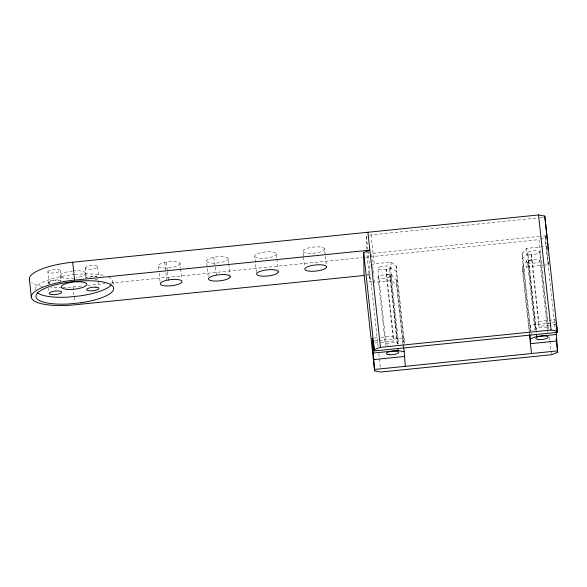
<?xml version="1.0" encoding="UTF-8"?>
<svg xmlns="http://www.w3.org/2000/svg" width="587" height="587" viewBox="0 0 587 587"><rect width="100%" height="100%" fill="white"/><g stroke="black" fill="none" stroke-linecap="round" stroke-linejoin="round"><path stroke-width="0.44" stroke-dasharray="2.94 2.2" d="M47.885 271.796L48.09 271.319A6.252 1.761 -6.2 0 1 52.463 269.624L57.181 269.323L60.094 270.101A6.252 1.761 -6.2 0 1 52.514 273.036L51.01 273.006A6.252 1.761 -6.2 0 1 47.885 271.796L49.081 282.824M539.937 260.797L539.732 261.274A6.252 1.761 -6.2 0 1 532.138 263.292A6.252 1.761 -6.2 0 1 527.706 261.582A6.252 1.761 -6.2 0 1 535.3 259.557L536.804 259.586A6.252 1.761 -6.2 0 1 539.937 260.797L547.752 332.572M74.233 278.04C69.699 278.216 63.851 279.529 60.19 276.235L60.131 275.67C62.846 271.818 68.54 271.759 72.803 270.967M529.357 333.687L522.628 271.847L522.547 267.056L526.708 260.789L531.668 259.843L531.595 254.868L526.612 254.927L522.415 258.551L530.237 330.393L532.915 330.885M522.415 258.551L522.335 253.32L526.51 248.374L547.957 246.202M522.628 271.847L526.803 266.902L526.708 260.789M378.079 267.929L379.672 266.975M366.626 249.057L366.435 236.708L368.753 235.805M369.524 235.512L371.072 234.91L539.35 217.828M371.131 265.023L374.22 263.827L391.008 262.125L396.152 266.124L404.56 343.336M381.132 342.331L393.459 341.076L386.217 274.599L386.143 269.624L391.111 268.677L396.232 271.355L404.061 343.197L401.735 344.099M540.48 239.063L545.118 237.265L545.096 235.805L540.546 236.268M379.752 266.946L387.171 265.933A6.252 1.761 -6.2 0 1 390.098 267.621L389.489 268.112A6.252 1.761 -6.2 0 1 385.725 269.316L381.007 269.616A6.252 1.761 -6.2 0 1 377.874 268.406L386.187 344.723M95.043 279.786L95.791 279.617A6.252 1.761 -6.2 0 0 98.058 278.744M158.776 269.778L158.343 265.72A10.94 3.074 -6.2 0 1 164.8 262.411L166.415 262.088A10.94 3.074 -6.2 0 1 176.071 261.714L178.345 262.206A10.94 3.074 -6.2 0 1 180.026 263.402L180.517 267.87M540.253 217.74L544.802 217.278M539.636 236.363L371.366 253.437L371.659 256.145M62.89 287.615A43.746 12.305 -6.2 0 0 73.052 286.926L83.083 285.906M87.639 285.443L104.963 283.69M110.437 283.132L362.062 257.605M365.708 257.231L369.355 256.864M370.265 256.768L538.932 239.657L548.698 329.358M367.521 275.134L370.25 274.855L378.065 346.609M386.217 274.599L391.199 274.54L396.372 279.86L403.695 347.159M402.88 343.762L396.445 284.651L391.294 280.652L374.513 282.354L374.22 279.639M526.803 266.902L542.887 265.265M543.775 265.177L548.243 264.722L548.192 261.193M374.007 338.068L377.529 337.708M381.051 337.356L393.385 336.102L386.143 269.624M549.315 325.264L538.91 326.321L538.829 321.346L555.302 319.673L555.383 324.648L550.18 325.176M374.117 340.996L403.981 337.965L404.061 343.197M550.863 323.063L530.156 325.169L530.237 330.393M551.765 322.975L556.263 322.52M374.968 342.955L380.251 342.419M369.025 253.012L366.684 252.586L369.832 281.503L372.173 281.929M366.684 274.202L370.25 274.855M60.982 280.953L60.666 280.769A6.252 1.761 -6.2 0 0 52.17 280.982A6.252 1.761 -6.2 0 0 49.932 283.624M86.084 278.003L85.159 272.39L82.305 271.194L79.201 270.798A12.811 3.603 -6.2 0 0 73.492 270.893M213.778 257.363L215.158 266.227M215.297 267.114L216.537 275.09M545.096 235.805L548.243 264.722M545.118 237.265L555.185 329.681M549.586 337.518L549.88 340.233M549.982 341.142L551.362 353.822M539.798 251.977L548.104 328.294M531.595 254.868L538.829 321.346M531.668 259.843L538.91 326.321M528.175 255.213L536.481 331.53M528.249 260.188L536.166 332.873M527.361 253.239L535.674 329.556M527.5 262.059L534.926 330.202M522.335 253.32L530.934 332.323M531.037 333.211L531.228 335.001M522.547 267.056L529.481 330.716M402.983 344.672L403.276 347.401M390.304 267.144L398.617 343.461M390.443 275.963L397.861 344.107M389.563 269.279L397.67 343.777M389.636 274.254L397.26 344.209M378.013 277.225L385.432 345.369M371.072 234.91L374.22 263.827M372.055 259.762L372.253 261.567M372.745 266.087L373.134 269.704M373.237 270.607L373.824 276.029M366.435 236.708L367.807 249.358M367.91 250.26L369.583 265.625L369.832 281.503M378.857 353.873L380.347 367.499M303.391 256.005L302.863 251.053A10.94 3.074 -6.2 0 1 313.465 247.068A10.94 3.074 -6.2 0 1 324.545 248.734L326.203 263.937M303.486 256.901L304.558 266.74M256.482 272.522L254.692 255.947A10.94 3.074 -6.2 0 1 265.287 251.955A10.94 3.074 -6.2 0 1 276.374 253.621L276.859 258.097M276.954 258.992L278.128 269.719M208.216 276.514L206.514 260.833A10.94 3.074 -6.2 0 1 212.978 257.524L214.585 257.201A10.94 3.074 -6.2 0 1 228.196 258.507L228.688 262.983M228.783 263.879L229.95 274.606M180.613 268.765L181.684 278.598M166.415 262.088L167.39 271.033M167.486 271.928L168.359 279.977M164.8 262.411L166.752 280.3M159.165 273.351L160.038 281.4M112.909 281.665L113.284 285.091M97.669 266.747L98.785 276.925M98.212 280.74L98.763 285.832M85.24 268.01L86.348 278.187M73.052 286.926L74.71 302.129M60.314 270.534L61.422 280.718M60.131 275.67L60.747 281.32M48.046 282.398L48.237 284.101M48.692 288.342L48.97 290.888M85.526 272.911L85.335 274.063L83.912 275.266A12.811 3.603 -6.2 0 1 76.193 277.739M324.545 248.734L324.589 249.218A10.94 3.074 -6.2 0 1 313.986 253.202A10.94 3.074 -6.2 0 1 302.907 251.537M276.374 253.621L276.411 254.105A10.94 3.074 -6.2 0 1 265.808 258.089A10.94 3.074 -6.2 0 1 254.729 256.424M228.196 258.507L228.24 258.992A10.94 3.074 -6.2 0 1 217.638 262.976A10.94 3.074 -6.2 0 1 206.558 261.31M180.026 263.402L180.07 263.879A10.94 3.074 -6.2 0 1 169.467 267.863A10.94 3.074 -6.2 0 1 158.387 266.197M548.082 254.142L548.104 255.903M526.51 248.374L526.612 254.927M396.152 266.124L396.232 271.355M396.372 279.86L396.445 284.651M393.385 336.102L393.459 341.076M391.008 262.125L391.111 268.677M391.199 274.54L391.294 280.652M536.518 330.349A6.252 1.761 -6.2 0 1 541.86 327.157A6.252 1.761 -6.2 0 1 547.289 329.256M62.061 287.637A43.746 12.305 -6.2 0 1 51.025 287.461M42.235 286.427A43.746 12.305 -6.2 0 1 31.537 282.589M108.595 277.086A39.058 10.984 -6.2 0 1 112.462 283.433M35.213 289.545A39.058 10.984 -6.2 0 1 73.889 274.577M74.762 274.489A39.058 10.984 -6.2 0 1 105.389 275.934M398.412 343.938A6.252 1.761 -6.2 0 0 395.484 342.25L387.985 343.285A6.252 1.761 -6.2 0 0 388.022 345.787M49.888 283.462A6.252 1.761 -6.2 0 1 51.135 280.557L52.632 280.226A6.252 1.761 -6.2 0 1 60.483 281.144M85.614 278.135A6.252 1.761 -6.2 0 1 88.49 276.77L94.705 276.139A6.252 1.761 -6.2 0 1 96.994 276.55M89.525 277.196A6.252 1.761 -6.2 0 1 97.031 276.712M86.062 267.041L85.445 267.525A6.252 1.761 -6.2 0 0 93.091 268.919L94.588 268.589A6.252 1.761 -6.2 0 0 95.835 265.684A6.252 1.761 -6.2 0 0 86.062 267.041M389.621 276.932L388.638 277.394A6.252 1.761 -6.2 0 1 378.233 277.658A6.252 1.761 -6.2 0 1 385.813 274.731L388.601 274.899A6.252 1.761 -6.2 0 1 389.621 276.932M529.841 251.588L529.166 251.801A6.252 1.761 -6.2 0 0 531.477 254.479A6.252 1.761 -6.2 0 0 539.769 251.823A6.252 1.761 -6.2 0 0 530.45 251.39L529.841 251.588"/><path stroke-width="0.88" d="M556.16 331.809L557.65 352.332L551.464 354.731L380.838 372.041L374.594 370.911L364.013 273.718L363.676 252.549L369.869 250.15L74.615 280.109A43.746 12.305 -6.2 0 0 31.294 296.875L29.35 278.986M374.279 350.931L374.264 349.735L380.449 347.343L551.076 330.026L557.32 331.163L557.334 332.352L374.279 350.931L373.207 341.091L373.317 348.084L372.246 338.244L374.594 370.911M556.557 341.04L530.45 343.688L530.377 338.904L536.562 336.505L556.454 334.487M29.497 279.94A43.746 12.305 -6.2 0 1 72.663 262.22L538.543 214.959L544.787 216.089L557.32 331.163M363.874 275.501L75.004 304.807A43.746 12.305 -6.2 0 1 31.294 296.875M373.398 353.058L397.949 350.571L404.194 351.701L405.338 366.332M373.501 359.618L404.267 356.492M374.572 369.45L557.628 350.879M547.854 245.293L544.787 216.089M557.334 332.352L556.263 322.52L556.337 326.886M556.168 338.743L557.65 352.332M538.543 214.959L551.076 330.026M536.364 334.693L536.562 336.505M529.98 335.265L530.377 338.904M529.459 334.597L531.521 353.528M403.797 348.069L404.194 351.701M397.751 348.751L397.949 350.571M367.917 232.269L380.449 347.343M363.676 252.549L374.264 349.735M72.663 262.22L74.615 280.109M547.964 247.083L548.023 250.612M111.06 285.26A39.058 10.984 -6.2 0 1 80.309 295.877L68.158 297.11A39.058 10.984 -6.2 0 1 37.164 292.759M61.474 292.649L60.865 293.14A6.252 1.761 -6.2 0 1 51.091 294.498A6.252 1.761 -6.2 0 1 52.331 291.585L53.828 291.262A6.252 1.761 -6.2 0 1 61.474 292.649M168.359 279.977L166.752 280.3A10.94 3.074 -6.2 0 0 160.295 283.602L160.332 284.086A10.94 3.074 -6.2 0 0 171.411 285.752A10.94 3.074 -6.2 0 0 182.014 281.767L181.977 281.283A10.94 3.074 -6.2 0 0 168.359 279.977M81.057 302.738L68.899 303.971A39.058 10.984 -6.2 0 1 42.132 289.758A39.058 10.984 -6.2 0 1 107.296 283.147A39.058 10.984 -6.2 0 1 81.057 302.738M95.908 287.168L94.404 287.146A6.252 1.761 -6.2 0 0 86.825 290.073L87.456 290.44A6.252 1.761 -6.2 0 0 97.237 289.809A6.252 1.761 -6.2 0 0 95.908 287.168M326.533 267.1L326.489 266.623A10.94 3.074 -6.2 0 0 315.41 264.957A10.94 3.074 -6.2 0 0 304.807 268.941L304.851 269.426A10.94 3.074 -6.2 0 0 315.931 271.084A10.94 3.074 -6.2 0 0 326.533 267.1M278.363 271.986L278.319 271.51A10.94 3.074 -6.2 0 0 267.239 269.844A10.94 3.074 -6.2 0 0 256.636 273.828L256.68 274.312A10.94 3.074 -6.2 0 0 267.76 275.978A10.94 3.074 -6.2 0 0 278.363 271.986M230.185 276.881L230.148 276.396A10.94 3.074 -6.2 0 0 219.068 274.731A10.94 3.074 -6.2 0 0 208.466 278.715L208.502 279.199A10.94 3.074 -6.2 0 0 219.589 280.865A10.94 3.074 -6.2 0 0 230.185 276.881M389.452 354.753A6.252 1.761 -6.2 0 0 398.756 352.281A6.252 1.761 -6.2 0 0 389.408 351.701A6.252 1.761 -6.2 0 0 389.452 354.753M538.947 339.587A6.252 1.761 -6.2 0 0 548.243 337.114A6.252 1.761 -6.2 0 0 538.895 336.534A6.252 1.761 -6.2 0 0 538.947 339.587M67.153 289.34A12.811 3.603 -6.2 0 0 86.788 284.504A12.811 3.603 -6.2 0 0 68.246 282.963A12.811 3.603 -6.2 0 0 67.153 289.34"/></g></svg>
